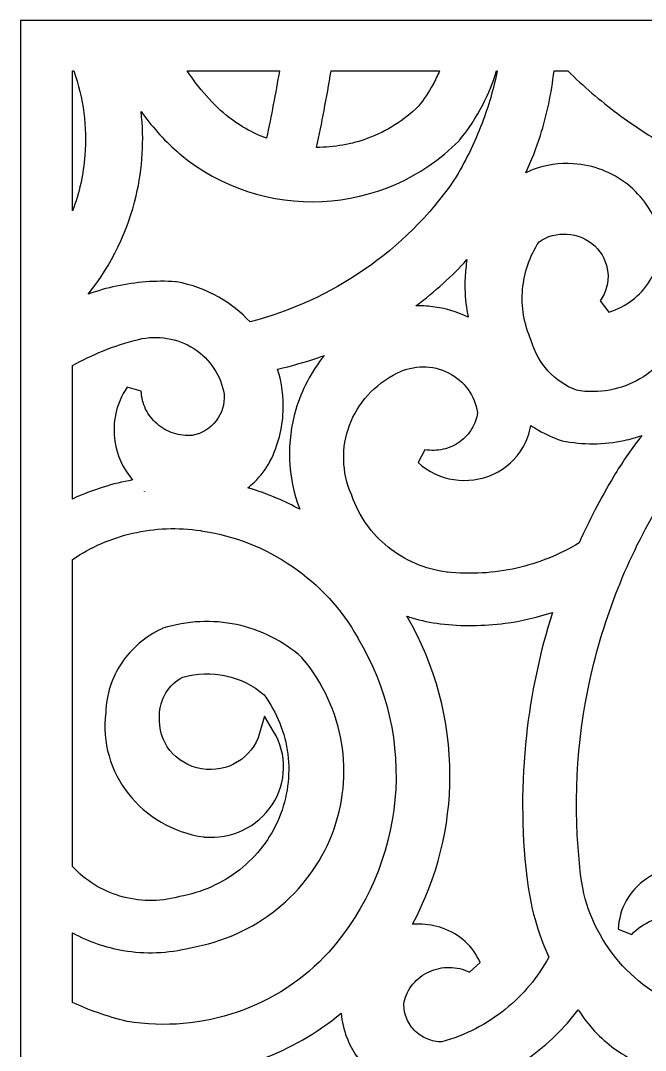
# Model space of a CAD drawing. Header units: centimetres. Extents: x 21 to 27, y -9 to 9.
# Drawn here: x 21.037 to 23.917, y 4.253 to 9.001 of the extents above; entities that cross this region are included whole.
import ezdxf

# ---------------------------------------------------------------- set-up
doc = ezdxf.new("R2010")
doc.units = ezdxf.units.CM
doc.header["$MEASUREMENT"] = 0
doc.layers.add('layer 1', color=7, linetype='Continuous')

msp = doc.modelspace()

# ---------------------------------------------------------------- linework, layer by layer
at = {"layer": 'layer 1', "color": 250}
for points, knots in [([(21.03704, 9.00077), (21.03704, 9.00077), (26.99977, 9.00077), (26.99977, 9.00077), (26.99977, 9.00077), (26.99977, 9.00077), (26.99977, -9.00021), (26.99977, -9.00021), (26.99977, -9.00021), (26.99977, -9.00021), (21.03704, -9.00021), (21.03704, -9.00021), (21.03704, -9.00021), (21.03704, -9.00021), (21.03704, 9.00077), (21.03704, 9.00077)], [0, 0, 0, 0, 0.2, 0.2, 0.2, 0.2, 0.4, 0.4, 0.4, 0.4, 0.6, 0.6, 0.6, 0.6, 1, 1, 1, 1]), ([(21.27662, 8.76874), (21.27662, 8.76874), (21.27662, 8.12331), (21.27662, 8.12331), (21.27662, 8.12331), (21.30753, 8.20604), (21.32659, 8.29239), (21.33347, 8.37984), (21.33347, 8.37984), (21.34374, 8.51033), (21.32692, 8.64276), (21.28203, 8.76874), (21.28203, 8.76874), (21.28203, 8.76874), (21.27662, 8.76874), (21.27662, 8.76874)], [0, 0, 0, 0, 0.2, 0.2, 0.2, 0.2, 0.4, 0.4, 0.4, 0.4, 0.6, 0.6, 0.6, 0.6, 1, 1, 1, 1]), ([(21.59252, 8.58143), (21.60731, 8.45131), (21.59936, 8.32014), (21.56962, 8.1935), (21.56962, 8.1935), (21.5314, 8.03077), (21.45725, 7.87554), (21.34921, 7.7396), (21.34921, 7.7396), (21.39172, 7.75497), (21.4352, 7.76741), (21.47931, 7.77682), (21.47931, 7.77682), (21.56813, 7.79577), (21.65957, 7.80269), (21.751, 7.79696), (21.751, 7.79696), (21.751, 7.79696), (21.75518, 7.79629), (21.75518, 7.79629), (21.75518, 7.79629), (21.82467, 7.78389), (21.89082, 7.75982), (21.95086, 7.72566), (21.95086, 7.72566), (22.00449, 7.69515), (22.05314, 7.65671), (22.09487, 7.61147), (22.09487, 7.61147), (22.28456, 7.66109), (22.462, 7.74274), (22.61972, 7.85131), (22.61972, 7.85131), (22.78146, 7.96265), (22.92242, 8.10227), (23.03457, 8.26462), (23.03457, 8.26462), (23.08607, 8.34852), (23.12933, 8.43655), (23.16397, 8.52754), (23.16397, 8.52754), (23.19383, 8.606), (23.21728, 8.68665), (23.23409, 8.76874), (23.23409, 8.76874), (23.23409, 8.76874), (23.23066, 8.76874), (23.23066, 8.76874), (23.23066, 8.76874), (23.21437, 8.71501), (23.19324, 8.66293), (23.16752, 8.61312), (23.16752, 8.61312), (23.13763, 8.55523), (23.1017, 8.50037), (23.06011, 8.44951), (23.06011, 8.44951), (23.06011, 8.44951), (23.05788, 8.44722), (23.05788, 8.44722), (23.05788, 8.44722), (22.88607, 8.2722), (22.65852, 8.17798), (22.42682, 8.16701), (22.42682, 8.16701), (22.19523, 8.15604), (21.95932, 8.22832), (21.77067, 8.38628), (21.77067, 8.38628), (21.77067, 8.38628), (21.77012, 8.38654), (21.77012, 8.38654), (21.77012, 8.38654), (21.70613, 8.44208), (21.64887, 8.50444), (21.59915, 8.57228), (21.59915, 8.57228), (21.59692, 8.57532), (21.59471, 8.57837), (21.59252, 8.58143)], [0, 0, 0, 0, 0.047619, 0.047619, 0.047619, 0.047619, 0.0952381, 0.0952381, 0.0952381, 0.0952381, 0.1428571, 0.1428571, 0.1428571, 0.1428571, 0.1904762, 0.1904762, 0.1904762, 0.1904762, 0.2380952, 0.2380952, 0.2380952, 0.2380952, 0.2857143, 0.2857143, 0.2857143, 0.2857143, 0.3333333, 0.3333333, 0.3333333, 0.3333333, 0.3809524, 0.3809524, 0.3809524, 0.3809524, 0.4285714, 0.4285714, 0.4285714, 0.4285714, 0.4761905, 0.4761905, 0.4761905, 0.4761905, 0.5238095, 0.5238095, 0.5238095, 0.5238095, 0.5714286, 0.5714286, 0.5714286, 0.5714286, 0.6190476, 0.6190476, 0.6190476, 0.6190476, 0.6666667, 0.6666667, 0.6666667, 0.6666667, 0.7142857, 0.7142857, 0.7142857, 0.7142857, 0.7619048, 0.7619048, 0.7619048, 0.7619048, 0.8095238, 0.8095238, 0.8095238, 0.8095238, 0.8571429, 0.8571429, 0.8571429, 0.8571429, 0.9047619, 0.9047619, 0.9047619, 0.9047619, 1, 1, 1, 1]), ([(21.8055, 8.76874), (21.82159, 8.74388), (21.83891, 8.71969), (21.85739, 8.69626), (21.85739, 8.69626), (21.8881, 8.65733), (21.92194, 8.62065), (21.95868, 8.5866), (21.95868, 8.5866), (21.95868, 8.5866), (21.9584, 8.58701), (21.9584, 8.58701), (21.9584, 8.58701), (21.9943, 8.55446), (22.03336, 8.52623), (22.07479, 8.50275), (22.07479, 8.50275), (22.10513, 8.48556), (22.13708, 8.47071), (22.17034, 8.45837), (22.17034, 8.45837), (22.18159, 8.51096), (22.19213, 8.56277), (22.20195, 8.6138), (22.20195, 8.6138), (22.21188, 8.66545), (22.22128, 8.7171), (22.23014, 8.76874), (22.23014, 8.76874), (22.23014, 8.76874), (21.8055, 8.76874), (21.8055, 8.76874)], [0, 0, 0, 0, 0.1111111, 0.1111111, 0.1111111, 0.1111111, 0.2222222, 0.2222222, 0.2222222, 0.2222222, 0.3333333, 0.3333333, 0.3333333, 0.3333333, 0.4444444, 0.4444444, 0.4444444, 0.4444444, 0.5555556, 0.5555556, 0.5555556, 0.5555556, 0.6666667, 0.6666667, 0.6666667, 0.6666667, 0.7777778, 0.7777778, 0.7777778, 0.7777778, 1, 1, 1, 1]), ([(22.46834, 8.76874), (22.45812, 8.7074), (22.44728, 8.64668), (22.43583, 8.58658), (22.43583, 8.58658), (22.42493, 8.52935), (22.41349, 8.47261), (22.40152, 8.4164), (22.40152, 8.4164), (22.4832, 8.41601), (22.56338, 8.43039), (22.63816, 8.45812), (22.63816, 8.45812), (22.72505, 8.49034), (22.80477, 8.54048), (22.87126, 8.60627), (22.87126, 8.60627), (22.89606, 8.63745), (22.91796, 8.67036), (22.9368, 8.70461), (22.9368, 8.70461), (22.9482, 8.72533), (22.95854, 8.74674), (22.9678, 8.76874), (22.9678, 8.76874), (22.9678, 8.76874), (22.46834, 8.76874), (22.46834, 8.76874)], [0, 0, 0, 0, 0.125, 0.125, 0.125, 0.125, 0.25, 0.25, 0.25, 0.25, 0.375, 0.375, 0.375, 0.375, 0.5, 0.5, 0.5, 0.5, 0.625, 0.625, 0.625, 0.625, 0.75, 0.75, 0.75, 0.75, 1, 1, 1, 1]), ([(23.49567, 8.76874), (23.48395, 8.66543), (23.46304, 8.56627), (23.43287, 8.47134), (23.43287, 8.47134), (23.41416, 8.41244), (23.39192, 8.3552), (23.36615, 8.29962), (23.36615, 8.29962), (23.37725, 8.30482), (23.38857, 8.30957), (23.40009, 8.31385), (23.40009, 8.31385), (23.45783, 8.3353), (23.52034, 8.345), (23.58423, 8.34107), (23.58423, 8.34107), (23.67779, 8.33532), (23.76445, 8.301), (23.83403, 8.24614), (23.83403, 8.24614), (23.90355, 8.19132), (23.95581, 8.11606), (23.98063, 8.02839), (23.98063, 8.02839), (23.98063, 8.02839), (23.98133, 8.02489), (23.98133, 8.02489), (23.98133, 8.02489), (23.99497, 7.94399), (23.97699, 7.86438), (23.93546, 7.79879), (23.93546, 7.79879), (23.89383, 7.73305), (23.82865, 7.68135), (23.74798, 7.65643), (23.74798, 7.65643), (23.74798, 7.65643), (23.70804, 7.70914), (23.70804, 7.70914), (23.70804, 7.70914), (23.73659, 7.74862), (23.74823, 7.79506), (23.74381, 7.83991), (23.74381, 7.83991), (23.73938, 7.88486), (23.71889, 7.92837), (23.68319, 7.96185), (23.68319, 7.96185), (23.64771, 7.99514), (23.60217, 8.01349), (23.5555, 8.01635), (23.5555, 8.01635), (23.51073, 8.0191), (23.46517, 8.00762), (23.42666, 7.98144), (23.42666, 7.98144), (23.38304, 7.91437), (23.35761, 7.8388), (23.35097, 7.76147), (23.35097, 7.76147), (23.34416, 7.68218), (23.35721, 7.60145), (23.39073, 7.52653), (23.39073, 7.52653), (23.39073, 7.52653), (23.3924, 7.52181), (23.3924, 7.52181), (23.3924, 7.52181), (23.40669, 7.47028), (23.43331, 7.42346), (23.46926, 7.38456), (23.46926, 7.38456), (23.50456, 7.34638), (23.54866, 7.31602), (23.59876, 7.29653), (23.59876, 7.29653), (23.70304, 7.27875), (23.80617, 7.29938), (23.89151, 7.3488), (23.89151, 7.3488), (23.97783, 7.3988), (24.04597, 7.47825), (24.07871, 7.57719), (24.07871, 7.57719), (24.07871, 7.57719), (24.07844, 7.57624), (24.07844, 7.57624), (24.07844, 7.57624), (24.1199, 7.7144), (24.13733, 7.85756), (24.13099, 8.00002), (24.13099, 8.00002), (24.12482, 8.13838), (24.09624, 8.27554), (24.04547, 8.40629), (24.04547, 8.40629), (23.956, 8.45568), (23.87013, 8.51107), (23.78846, 8.57201), (23.78846, 8.57201), (23.70749, 8.63241), (23.63088, 8.69814), (23.55919, 8.76874), (23.55919, 8.76874), (23.55919, 8.76874), (23.49567, 8.76874), (23.49567, 8.76874)], [0, 0, 0, 0, 0.0357143, 0.0357143, 0.0357143, 0.0357143, 0.0714286, 0.0714286, 0.0714286, 0.0714286, 0.1071429, 0.1071429, 0.1071429, 0.1071429, 0.1428571, 0.1428571, 0.1428571, 0.1428571, 0.1785714, 0.1785714, 0.1785714, 0.1785714, 0.2142857, 0.2142857, 0.2142857, 0.2142857, 0.25, 0.25, 0.25, 0.25, 0.2857143, 0.2857143, 0.2857143, 0.2857143, 0.3214286, 0.3214286, 0.3214286, 0.3214286, 0.3571429, 0.3571429, 0.3571429, 0.3571429, 0.3928571, 0.3928571, 0.3928571, 0.3928571, 0.4285714, 0.4285714, 0.4285714, 0.4285714, 0.4642857, 0.4642857, 0.4642857, 0.4642857, 0.5, 0.5, 0.5, 0.5, 0.5357143, 0.5357143, 0.5357143, 0.5357143, 0.5714286, 0.5714286, 0.5714286, 0.5714286, 0.6071429, 0.6071429, 0.6071429, 0.6071429, 0.6428571, 0.6428571, 0.6428571, 0.6428571, 0.6785714, 0.6785714, 0.6785714, 0.6785714, 0.7142857, 0.7142857, 0.7142857, 0.7142857, 0.75, 0.75, 0.75, 0.75, 0.7857143, 0.7857143, 0.7857143, 0.7857143, 0.8214286, 0.8214286, 0.8214286, 0.8214286, 0.8571429, 0.8571429, 0.8571429, 0.8571429, 0.8928571, 0.8928571, 0.8928571, 0.8928571, 0.9285714, 0.9285714, 0.9285714, 0.9285714, 1, 1, 1, 1]), ([(23.08579, 7.81571), (23.08721, 7.84385), (23.09008, 7.87149), (23.0946, 7.89895), (23.0946, 7.89895), (23.05996, 7.8608), (23.02338, 7.82419), (22.98499, 7.78927), (22.98499, 7.78927), (22.94492, 7.75283), (22.90289, 7.71823), (22.85906, 7.68566), (22.85906, 7.68566), (22.88498, 7.68632), (22.9109, 7.68505), (22.93659, 7.68185), (22.93659, 7.68185), (22.99311, 7.67481), (23.04846, 7.65848), (23.1001, 7.63303), (23.1001, 7.63303), (23.09691, 7.64842), (23.09423, 7.66391), (23.09204, 7.67948), (23.09204, 7.67948), (23.08561, 7.72519), (23.08353, 7.7708), (23.08579, 7.81571)], [0, 0, 0, 0, 0.125, 0.125, 0.125, 0.125, 0.25, 0.25, 0.25, 0.25, 0.375, 0.375, 0.375, 0.375, 0.5, 0.5, 0.5, 0.5, 0.625, 0.625, 0.625, 0.625, 0.75, 0.75, 0.75, 0.75, 1, 1, 1, 1]), ([(21.27662, 6.79513), (21.32214, 6.81669), (21.36929, 6.83508), (21.41771, 6.85017), (21.41771, 6.85017), (21.46193, 6.86395), (21.50707, 6.87492), (21.55284, 6.88297), (21.55284, 6.88297), (21.50877, 6.93501), (21.48135, 6.9969), (21.4717, 7.06129), (21.4717, 7.06129), (21.45907, 7.14552), (21.47689, 7.23406), (21.52763, 7.31034), (21.52763, 7.31034), (21.52763, 7.31034), (21.59318, 7.29282), (21.59318, 7.29282), (21.59318, 7.29282), (21.59417, 7.26364), (21.60119, 7.23551), (21.61349, 7.21001), (21.61349, 7.21001), (21.62577, 7.18453), (21.64355, 7.16124), (21.66608, 7.14171), (21.66608, 7.14171), (21.68852, 7.12226), (21.71439, 7.10773), (21.74199, 7.09868), (21.74199, 7.09868), (21.76921, 7.08976), (21.79858, 7.08609), (21.82844, 7.08822), (21.82844, 7.08822), (21.87386, 7.09743), (21.91221, 7.12218), (21.93832, 7.15579), (21.93832, 7.15579), (21.9646, 7.18963), (21.97856, 7.23244), (21.97496, 7.27745), (21.97496, 7.27745), (21.97496, 7.27745), (21.97488, 7.27795), (21.97488, 7.27795), (21.97488, 7.27795), (21.96809, 7.32084), (21.95204, 7.36147), (21.92829, 7.39748), (21.92829, 7.39748), (21.90449, 7.43357), (21.87316, 7.46478), (21.83587, 7.48876), (21.83587, 7.48876), (21.79839, 7.51285), (21.75652, 7.52873), (21.71309, 7.53594), (21.71309, 7.53594), (21.66968, 7.54314), (21.62472, 7.54165), (21.58106, 7.53101), (21.58106, 7.53101), (21.52444, 7.51721), (21.46903, 7.49926), (21.41525, 7.4774), (21.41525, 7.4774), (21.36727, 7.4579), (21.32096, 7.43547), (21.27662, 7.41027), (21.27662, 7.41027), (21.27662, 7.41027), (21.27662, 6.79513), (21.27662, 6.79513)], [0, 0, 0, 0, 0.05, 0.05, 0.05, 0.05, 0.1, 0.1, 0.1, 0.1, 0.15, 0.15, 0.15, 0.15, 0.2, 0.2, 0.2, 0.2, 0.25, 0.25, 0.25, 0.25, 0.3, 0.3, 0.3, 0.3, 0.35, 0.35, 0.35, 0.35, 0.4, 0.4, 0.4, 0.4, 0.45, 0.45, 0.45, 0.45, 0.5, 0.5, 0.5, 0.5, 0.55, 0.55, 0.55, 0.55, 0.6, 0.6, 0.6, 0.6, 0.65, 0.65, 0.65, 0.65, 0.7, 0.7, 0.7, 0.7, 0.75, 0.75, 0.75, 0.75, 0.8, 0.8, 0.8, 0.8, 0.85, 0.85, 0.85, 0.85, 0.9, 0.9, 0.9, 0.9, 1, 1, 1, 1]), ([(26.19752, 5.80708), (26.27197, 5.78311), (26.34872, 5.76765), (26.42621, 5.76083), (26.42621, 5.76083), (26.50233, 5.75414), (26.57935, 5.75579), (26.65581, 5.76591), (26.65581, 5.76591), (26.64678, 6.00359), (26.59778, 6.23648), (26.51219, 6.45587), (26.51219, 6.45587), (26.42302, 6.68444), (26.29397, 6.89864), (26.12889, 7.08863), (26.12889, 7.08863), (25.98889, 7.24988), (25.80853, 7.36672), (25.61018, 7.43181), (25.61018, 7.43181), (25.41163, 7.49696), (25.19506, 7.51042), (24.98285, 7.46485), (24.98285, 7.46485), (24.98285, 7.46485), (24.98173, 7.46458), (24.98173, 7.46458), (24.98173, 7.46458), (24.77228, 7.42622), (24.5767, 7.34453), (24.40691, 7.22771), (24.40691, 7.22771), (24.23725, 7.11097), (24.09324, 6.95895), (23.98679, 6.77983), (23.98679, 6.77983), (23.98679, 6.77983), (23.98665, 6.77983), (23.98665, 6.77983), (23.98665, 6.77983), (23.8328, 6.52291), (23.72346, 6.24556), (23.66101, 5.95869), (23.66101, 5.95869), (23.59854, 5.67174), (23.58295, 5.3752), (23.6166, 5.07996), (23.6166, 5.07996), (23.6166, 5.07996), (23.6166, 5.07929), (23.6166, 5.07929), (23.6166, 5.07929), (23.62961, 4.9406), (23.68159, 4.81083), (23.7635, 4.70198), (23.7635, 4.70198), (23.84434, 4.59454), (23.95421, 4.50773), (24.0844, 4.45309), (24.0844, 4.45309), (24.14888, 4.4483), (24.21098, 4.465), (24.26214, 4.49775), (24.26214, 4.49775), (24.30996, 4.52836), (24.34821, 4.57302), (24.3699, 4.62727), (24.3699, 4.62727), (24.34854, 4.65475), (24.32817, 4.68297), (24.30883, 4.71187), (24.30883, 4.71187), (24.28728, 4.74408), (24.26695, 4.77727), (24.24791, 4.81136), (24.24791, 4.81136), (24.19052, 4.85809), (24.11914, 4.87937), (24.04895, 4.87594), (24.04895, 4.87594), (23.97701, 4.87242), (23.90648, 4.84283), (23.85375, 4.78796), (23.85375, 4.78796), (23.85375, 4.78796), (23.7921, 4.81236), (23.7921, 4.81236), (23.7921, 4.81236), (23.79347, 4.85864), (23.80617, 4.9033), (23.82838, 4.94306), (23.82838, 4.94306), (23.8506, 4.98285), (23.88226, 5.01763), (23.92153, 5.0441), (23.92153, 5.0441), (23.96076, 5.07055), (24.00544, 5.08722), (24.05173, 5.09359), (24.05173, 5.09359), (24.05173, 5.09359), (24.05159, 5.09359), (24.05159, 5.09359), (24.05159, 5.09359), (24.07642, 5.09701), (24.1017, 5.09742), (24.12683, 5.09476), (24.12683, 5.09476), (24.10946, 5.15156), (24.09564, 5.20932), (24.08545, 5.26772), (24.08545, 5.26772), (24.07177, 5.34604), (24.06462, 5.42518), (24.06412, 5.50439), (24.06412, 5.50439), (24.06412, 5.50439), (24.06412, 5.50263), (24.06412, 5.50263), (24.06412, 5.50263), (24.04986, 5.74921), (24.10063, 5.99106), (24.20648, 6.20786), (24.20648, 6.20786), (24.31228, 6.42452), (24.47313, 6.61596), (24.67911, 6.76183), (24.67911, 6.76183), (24.67911, 6.76183), (24.67855, 6.76156), (24.67855, 6.76156), (24.67855, 6.76156), (24.78938, 6.84315), (24.91727, 6.8967), (25.05103, 6.92026), (25.05103, 6.92026), (25.18457, 6.94377), (25.32367, 6.93721), (25.45715, 6.8986), (25.45715, 6.8986), (25.45715, 6.8986), (25.4591, 6.89793), (25.4591, 6.89793), (25.4591, 6.89793), (25.69823, 6.81353), (25.89319, 6.65687), (26.02285, 6.46003), (26.02285, 6.46003), (26.14795, 6.27011), (26.21248, 6.04288), (26.19752, 5.80708)], [0, 0, 0, 0, 0.025641, 0.025641, 0.025641, 0.025641, 0.0512821, 0.0512821, 0.0512821, 0.0512821, 0.0769231, 0.0769231, 0.0769231, 0.0769231, 0.1025641, 0.1025641, 0.1025641, 0.1025641, 0.1282051, 0.1282051, 0.1282051, 0.1282051, 0.1538462, 0.1538462, 0.1538462, 0.1538462, 0.1794872, 0.1794872, 0.1794872, 0.1794872, 0.2051282, 0.2051282, 0.2051282, 0.2051282, 0.2307692, 0.2307692, 0.2307692, 0.2307692, 0.2564103, 0.2564103, 0.2564103, 0.2564103, 0.2820513, 0.2820513, 0.2820513, 0.2820513, 0.3076923, 0.3076923, 0.3076923, 0.3076923, 0.3333333, 0.3333333, 0.3333333, 0.3333333, 0.3589744, 0.3589744, 0.3589744, 0.3589744, 0.3846154, 0.3846154, 0.3846154, 0.3846154, 0.4102564, 0.4102564, 0.4102564, 0.4102564, 0.4358974, 0.4358974, 0.4358974, 0.4358974, 0.4615385, 0.4615385, 0.4615385, 0.4615385, 0.4871795, 0.4871795, 0.4871795, 0.4871795, 0.5128205, 0.5128205, 0.5128205, 0.5128205, 0.5384615, 0.5384615, 0.5384615, 0.5384615, 0.5641026, 0.5641026, 0.5641026, 0.5641026, 0.5897436, 0.5897436, 0.5897436, 0.5897436, 0.6153846, 0.6153846, 0.6153846, 0.6153846, 0.6410256, 0.6410256, 0.6410256, 0.6410256, 0.6666667, 0.6666667, 0.6666667, 0.6666667, 0.6923077, 0.6923077, 0.6923077, 0.6923077, 0.7179487, 0.7179487, 0.7179487, 0.7179487, 0.7435897, 0.7435897, 0.7435897, 0.7435897, 0.7692308, 0.7692308, 0.7692308, 0.7692308, 0.7948718, 0.7948718, 0.7948718, 0.7948718, 0.8205128, 0.8205128, 0.8205128, 0.8205128, 0.8461538, 0.8461538, 0.8461538, 0.8461538, 0.8717949, 0.8717949, 0.8717949, 0.8717949, 0.8974359, 0.8974359, 0.8974359, 0.8974359, 0.9230769, 0.9230769, 0.9230769, 0.9230769, 0.9487179, 0.9487179, 0.9487179, 0.9487179, 1, 1, 1, 1]), ([(22.43723, 7.4573), (22.42707, 7.45357), (22.41685, 7.44992), (22.40659, 7.44637), (22.40659, 7.44637), (22.34683, 7.4257), (22.28502, 7.40809), (22.22136, 7.3938), (22.22136, 7.3938), (22.24146, 7.33024), (22.25004, 7.26438), (22.2472, 7.19905), (22.2472, 7.19905), (22.2438, 7.1207), (22.22397, 7.04288), (22.18794, 6.9705), (22.18794, 6.9705), (22.18794, 6.9705), (22.18752, 6.9697), (22.18752, 6.9697), (22.18752, 6.9697), (22.16854, 6.93399), (22.14398, 6.90158), (22.11489, 6.87349), (22.11489, 6.87349), (22.10529, 6.86422), (22.09522, 6.85544), (22.0847, 6.84717), (22.0847, 6.84717), (22.13073, 6.83337), (22.17588, 6.81698), (22.21991, 6.7981), (22.21991, 6.7981), (22.25527, 6.78293), (22.28992, 6.76614), (22.32373, 6.74778), (22.32373, 6.74778), (22.26553, 6.89947), (22.26208, 7.06016), (22.30581, 7.20736), (22.30581, 7.20736), (22.33255, 7.29738), (22.37694, 7.38241), (22.43723, 7.4573)], [0, 0, 0, 0, 0.0833333, 0.0833333, 0.0833333, 0.0833333, 0.1666667, 0.1666667, 0.1666667, 0.1666667, 0.25, 0.25, 0.25, 0.25, 0.3333333, 0.3333333, 0.3333333, 0.3333333, 0.4166667, 0.4166667, 0.4166667, 0.4166667, 0.5, 0.5, 0.5, 0.5, 0.5833333, 0.5833333, 0.5833333, 0.5833333, 0.6666667, 0.6666667, 0.6666667, 0.6666667, 0.75, 0.75, 0.75, 0.75, 0.8333333, 0.8333333, 0.8333333, 0.8333333, 1, 1, 1, 1]), ([(23.38897, 7.13445), (23.38307, 7.09829), (23.37038, 7.06367), (23.35184, 7.03221), (23.35184, 7.03221), (23.32126, 6.98032), (23.27481, 6.93727), (23.21675, 6.91029), (23.21675, 6.91029), (23.15883, 6.88337), (23.09518, 6.87525), (23.03429, 6.88462), (23.03429, 6.88462), (22.97347, 6.89397), (22.91556, 6.92081), (22.86903, 6.96384), (22.86903, 6.96384), (22.86903, 6.96384), (22.89993, 7.02261), (22.89993, 7.02261), (22.89993, 7.02261), (22.92824, 7.0175), (22.95706, 7.01824), (22.98462, 7.02442), (22.98462, 7.02442), (23.01206, 7.03058), (23.0382, 7.04217), (23.06128, 7.0588), (23.06128, 7.0588), (23.08424, 7.07534), (23.10319, 7.09627), (23.11724, 7.12007), (23.11724, 7.12007), (23.13055, 7.14263), (23.13933, 7.16762), (23.14281, 7.19373), (23.14281, 7.19373), (23.13727, 7.23238), (23.12245, 7.26853), (23.1002, 7.29961), (23.1002, 7.29961), (23.07728, 7.33161), (23.04635, 7.35836), (23.00943, 7.37701), (23.00943, 7.37701), (22.97258, 7.39563), (22.93213, 7.40488), (22.89168, 7.40478), (22.89168, 7.40478), (22.85127, 7.40468), (22.81093, 7.39523), (22.77425, 7.37646), (22.77425, 7.37646), (22.77425, 7.37646), (22.77369, 7.37619), (22.77369, 7.37619), (22.77369, 7.37619), (22.66731, 7.32414), (22.59105, 7.23648), (22.55318, 7.13535), (22.55318, 7.13535), (22.51534, 7.03426), (22.51591, 6.91963), (22.56317, 6.81356), (22.56317, 6.81356), (22.56317, 6.81356), (22.56428, 6.81073), (22.56428, 6.81073), (22.56428, 6.81073), (22.59641, 6.71616), (22.65503, 6.63467), (22.73106, 6.57357), (22.73106, 6.57357), (22.80724, 6.51236), (22.90074, 6.47155), (23.00248, 6.45844), (23.00248, 6.45844), (23.00248, 6.45844), (23.00193, 6.45858), (23.00193, 6.45858), (23.00193, 6.45858), (23.11024, 6.44656), (23.21904, 6.45294), (23.32366, 6.47666), (23.32366, 6.47666), (23.4249, 6.49961), (23.52212, 6.53874), (23.61107, 6.59307), (23.61107, 6.59307), (23.63381, 6.6436), (23.65826, 6.694), (23.68438, 6.74422), (23.68438, 6.74422), (23.71187, 6.79707), (23.74095, 6.84908), (23.77158, 6.90018), (23.77158, 6.90018), (23.77158, 6.90018), (23.77144, 6.90018), (23.77144, 6.90018), (23.77144, 6.90018), (23.80754, 6.96087), (23.84757, 7.01926), (23.89127, 7.07501), (23.89127, 7.07501), (23.89487, 7.07961), (23.8985, 7.08419), (23.90216, 7.08876), (23.90216, 7.08876), (23.87514, 7.07931), (23.84753, 7.07153), (23.81952, 7.06548), (23.81952, 7.06548), (23.72613, 7.0453), (23.62841, 7.04433), (23.53282, 7.06396), (23.53282, 7.06396), (23.53282, 7.06396), (23.52823, 7.06517), (23.52823, 7.06517), (23.52823, 7.06517), (23.49234, 7.07757), (23.45771, 7.09334), (23.42478, 7.11221), (23.42478, 7.11221), (23.4126, 7.11918), (23.40066, 7.12661), (23.38897, 7.13445)], [0, 0, 0, 0, 0.030303, 0.030303, 0.030303, 0.030303, 0.0606061, 0.0606061, 0.0606061, 0.0606061, 0.0909091, 0.0909091, 0.0909091, 0.0909091, 0.1212121, 0.1212121, 0.1212121, 0.1212121, 0.1515152, 0.1515152, 0.1515152, 0.1515152, 0.1818182, 0.1818182, 0.1818182, 0.1818182, 0.2121212, 0.2121212, 0.2121212, 0.2121212, 0.2424242, 0.2424242, 0.2424242, 0.2424242, 0.2727273, 0.2727273, 0.2727273, 0.2727273, 0.3030303, 0.3030303, 0.3030303, 0.3030303, 0.3333333, 0.3333333, 0.3333333, 0.3333333, 0.3636364, 0.3636364, 0.3636364, 0.3636364, 0.3939394, 0.3939394, 0.3939394, 0.3939394, 0.4242424, 0.4242424, 0.4242424, 0.4242424, 0.4545455, 0.4545455, 0.4545455, 0.4545455, 0.4848485, 0.4848485, 0.4848485, 0.4848485, 0.5151515, 0.5151515, 0.5151515, 0.5151515, 0.5454545, 0.5454545, 0.5454545, 0.5454545, 0.5757576, 0.5757576, 0.5757576, 0.5757576, 0.6060606, 0.6060606, 0.6060606, 0.6060606, 0.6363636, 0.6363636, 0.6363636, 0.6363636, 0.6666667, 0.6666667, 0.6666667, 0.6666667, 0.6969697, 0.6969697, 0.6969697, 0.6969697, 0.7272727, 0.7272727, 0.7272727, 0.7272727, 0.7575758, 0.7575758, 0.7575758, 0.7575758, 0.7878788, 0.7878788, 0.7878788, 0.7878788, 0.8181818, 0.8181818, 0.8181818, 0.8181818, 0.8484848, 0.8484848, 0.8484848, 0.8484848, 0.8787879, 0.8787879, 0.8787879, 0.8787879, 0.9090909, 0.9090909, 0.9090909, 0.9090909, 0.9393939, 0.9393939, 0.9393939, 0.9393939, 1, 1, 1, 1]), ([(21.60811, 6.83087), (21.60811, 6.83087), (21.6081, 6.83081), (21.6081, 6.83081), (21.6081, 6.83081), (21.60884, 6.83032), (21.6092, 6.8301), (21.60811, 6.83087)], [0, 0, 0, 0, 0.3333333, 0.3333333, 0.3333333, 0.3333333, 1, 1, 1, 1]), ([(21.27662, 4.47372), (21.31385, 4.45656), (21.35195, 4.44109), (21.3908, 4.42738), (21.3908, 4.42738), (21.4358, 4.41151), (21.48179, 4.39798), (21.52861, 4.38694), (21.52861, 4.38694), (21.70145, 4.35864), (21.87569, 4.37468), (22.03566, 4.42966), (22.03566, 4.42966), (22.19582, 4.48471), (22.34162, 4.57876), (22.45732, 4.70638), (22.45732, 4.70638), (22.45732, 4.70638), (22.45704, 4.70611), (22.45704, 4.70611), (22.45704, 4.70611), (22.63598, 4.90878), (22.73892, 5.15539), (22.76246, 5.40905), (22.76246, 5.40905), (22.78599, 5.6628), (22.73007, 5.92331), (22.59126, 6.15369), (22.59126, 6.15369), (22.59126, 6.15369), (22.5907, 6.1549), (22.5907, 6.1549), (22.5907, 6.1549), (22.51718, 6.28768), (22.41344, 6.39988), (22.28955, 6.48462), (22.28955, 6.48462), (22.16572, 6.56931), (22.0218, 6.62647), (21.86785, 6.64919), (21.86785, 6.64919), (21.86785, 6.64919), (21.86771, 6.64933), (21.86771, 6.64933), (21.86771, 6.64933), (21.76221, 6.66548), (21.65536, 6.661), (21.55307, 6.63729), (21.55307, 6.63729), (21.45472, 6.61449), (21.3608, 6.57384), (21.27662, 6.51658), (21.27662, 6.51658), (21.27662, 6.51658), (21.27662, 5.10068), (21.27662, 5.10068), (21.27662, 5.10068), (21.33583, 5.03613), (21.41155, 4.98969), (21.49446, 4.96497), (21.49446, 4.96497), (21.58043, 4.93933), (21.67423, 4.9369), (21.76551, 4.96165), (21.76551, 4.96165), (21.76551, 4.96165), (21.76885, 4.96233), (21.76885, 4.96233), (21.76885, 4.96233), (21.87247, 4.98056), (21.96771, 5.02396), (22.04693, 5.08648), (22.04693, 5.08648), (22.12606, 5.14894), (22.18912, 5.23051), (22.2285, 5.32519), (22.2285, 5.32519), (22.26786, 5.41984), (22.28077, 5.52107), (22.26841, 5.6194), (22.26841, 5.6194), (22.25622, 5.71635), (22.21944, 5.81034), (22.15922, 5.89228), (22.15922, 5.89228), (22.10821, 5.93636), (22.04736, 5.96619), (21.9829, 5.98037), (21.9829, 5.98037), (21.91833, 5.99458), (21.85004, 5.99315), (21.78429, 5.9747), (21.78429, 5.9747), (21.75187, 5.95717), (21.72542, 5.93176), (21.70689, 5.90162), (21.70689, 5.90162), (21.68781, 5.87057), (21.67732, 5.83455), (21.67756, 5.79704), (21.67756, 5.79704), (21.67756, 5.79704), (21.67756, 5.79421), (21.67756, 5.79421), (21.67756, 5.79421), (21.67258, 5.73538), (21.69097, 5.67975), (21.72552, 5.6364), (21.72552, 5.6364), (21.76014, 5.59295), (21.81098, 5.56157), (21.87079, 5.55136), (21.87079, 5.55136), (21.93066, 5.54114), (21.98958, 5.55381), (22.0375, 5.5832), (22.0375, 5.5832), (22.08532, 5.61253), (22.12225, 5.65862), (22.13827, 5.71534), (22.13827, 5.71534), (22.13827, 5.71534), (22.16068, 5.79462), (22.16068, 5.79462), (22.16068, 5.79462), (22.16068, 5.79462), (22.20341, 5.7237), (22.20341, 5.7237), (22.20341, 5.7237), (22.23505, 5.67119), (22.25021, 5.61239), (22.24904, 5.55396), (22.24904, 5.55396), (22.24786, 5.49529), (22.23035, 5.43699), (22.19665, 5.38574), (22.19665, 5.38574), (22.16301, 5.33457), (22.11589, 5.29459), (22.06148, 5.26874), (22.06148, 5.26874), (22.00739, 5.24303), (21.94598, 5.2315), (21.88341, 5.23705), (21.88341, 5.23705), (21.88341, 5.23705), (21.88146, 5.23719), (21.88146, 5.23719), (21.88146, 5.23719), (21.73752, 5.25772), (21.61529, 5.33218), (21.53366, 5.43646), (21.53366, 5.43646), (21.45277, 5.53979), (21.41183, 5.6725), (21.42922, 5.81107), (21.42922, 5.81107), (21.43171, 5.8938), (21.45803, 5.9725), (21.50306, 6.03953), (21.50306, 6.03953), (21.54809, 6.10657), (21.61174, 6.16178), (21.68889, 6.19754), (21.68889, 6.19754), (21.68889, 6.19754), (21.6932, 6.19915), (21.6932, 6.19915), (21.6932, 6.19915), (21.80465, 6.23466), (21.92163, 6.23948), (22.03226, 6.21613), (22.03226, 6.21613), (22.14308, 6.19274), (22.24748, 6.14119), (22.33355, 6.06401), (22.33355, 6.06401), (22.33355, 6.06401), (22.33689, 6.06037), (22.33689, 6.06037), (22.33689, 6.06037), (22.43219, 5.94648), (22.49276, 5.81237), (22.51618, 5.67241), (22.51618, 5.67241), (22.53958, 5.53255), (22.52585, 5.38686), (22.47258, 5.24971), (22.47258, 5.24971), (22.41928, 5.11248), (22.33046, 4.99411), (22.21771, 4.90388), (22.21771, 4.90388), (22.10519, 4.81384), (21.96882, 4.75175), (21.82009, 4.72679), (21.82009, 4.72679), (21.71634, 4.70052), (21.61083, 4.69722), (21.51011, 4.71432), (21.51011, 4.71432), (21.42804, 4.72826), (21.34903, 4.75578), (21.27662, 4.79548), (21.27662, 4.79548), (21.27662, 4.79548), (21.27662, 4.47372), (21.27662, 4.47372)], [0, 0, 0, 0, 0.0188679, 0.0188679, 0.0188679, 0.0188679, 0.0377358, 0.0377358, 0.0377358, 0.0377358, 0.0566038, 0.0566038, 0.0566038, 0.0566038, 0.0754717, 0.0754717, 0.0754717, 0.0754717, 0.0943396, 0.0943396, 0.0943396, 0.0943396, 0.1132075, 0.1132075, 0.1132075, 0.1132075, 0.1320755, 0.1320755, 0.1320755, 0.1320755, 0.1509434, 0.1509434, 0.1509434, 0.1509434, 0.1698113, 0.1698113, 0.1698113, 0.1698113, 0.1886792, 0.1886792, 0.1886792, 0.1886792, 0.2075472, 0.2075472, 0.2075472, 0.2075472, 0.2264151, 0.2264151, 0.2264151, 0.2264151, 0.245283, 0.245283, 0.245283, 0.245283, 0.2641509, 0.2641509, 0.2641509, 0.2641509, 0.2830189, 0.2830189, 0.2830189, 0.2830189, 0.3018868, 0.3018868, 0.3018868, 0.3018868, 0.3207547, 0.3207547, 0.3207547, 0.3207547, 0.3396226, 0.3396226, 0.3396226, 0.3396226, 0.3584906, 0.3584906, 0.3584906, 0.3584906, 0.3773585, 0.3773585, 0.3773585, 0.3773585, 0.3962264, 0.3962264, 0.3962264, 0.3962264, 0.4150943, 0.4150943, 0.4150943, 0.4150943, 0.4339623, 0.4339623, 0.4339623, 0.4339623, 0.4528302, 0.4528302, 0.4528302, 0.4528302, 0.4716981, 0.4716981, 0.4716981, 0.4716981, 0.490566, 0.490566, 0.490566, 0.490566, 0.509434, 0.509434, 0.509434, 0.509434, 0.5283019, 0.5283019, 0.5283019, 0.5283019, 0.5471698, 0.5471698, 0.5471698, 0.5471698, 0.5660377, 0.5660377, 0.5660377, 0.5660377, 0.5849057, 0.5849057, 0.5849057, 0.5849057, 0.6037736, 0.6037736, 0.6037736, 0.6037736, 0.6226415, 0.6226415, 0.6226415, 0.6226415, 0.6415094, 0.6415094, 0.6415094, 0.6415094, 0.6603774, 0.6603774, 0.6603774, 0.6603774, 0.6792453, 0.6792453, 0.6792453, 0.6792453, 0.6981132, 0.6981132, 0.6981132, 0.6981132, 0.7169811, 0.7169811, 0.7169811, 0.7169811, 0.7358491, 0.7358491, 0.7358491, 0.7358491, 0.754717, 0.754717, 0.754717, 0.754717, 0.7735849, 0.7735849, 0.7735849, 0.7735849, 0.7924528, 0.7924528, 0.7924528, 0.7924528, 0.8113208, 0.8113208, 0.8113208, 0.8113208, 0.8301887, 0.8301887, 0.8301887, 0.8301887, 0.8490566, 0.8490566, 0.8490566, 0.8490566, 0.8679245, 0.8679245, 0.8679245, 0.8679245, 0.8867925, 0.8867925, 0.8867925, 0.8867925, 0.9056604, 0.9056604, 0.9056604, 0.9056604, 0.9245283, 0.9245283, 0.9245283, 0.9245283, 0.9433962, 0.9433962, 0.9433962, 0.9433962, 0.9622642, 0.9622642, 0.9622642, 0.9622642, 1, 1, 1, 1]), ([(22.81762, 6.25485), (22.95006, 6.02707), (23.01627, 5.77412), (23.01624, 5.52125), (23.01624, 5.52125), (23.01622, 5.28566), (22.95869, 5.05002), (22.8437, 4.83474), (22.8437, 4.83474), (22.85393, 4.83546), (22.86417, 4.83573), (22.87438, 4.83555), (22.87438, 4.83555), (22.91075, 4.83492), (22.94719, 4.82863), (22.98231, 4.81673), (22.98231, 4.81673), (23.02158, 4.8034), (23.05695, 4.78229), (23.08646, 4.75521), (23.08646, 4.75521), (23.11588, 4.7282), (23.13951, 4.69517), (23.15535, 4.65792), (23.15535, 4.65792), (23.15535, 4.65792), (23.1065, 4.61412), (23.1065, 4.61412), (23.1065, 4.61412), (23.07732, 4.62838), (23.04545, 4.6357), (23.01343, 4.63603), (23.01343, 4.63603), (22.98136, 4.63637), (22.94926, 4.6297), (22.91966, 4.616), (22.91966, 4.616), (22.89018, 4.60236), (22.86471, 4.58238), (22.84484, 4.55801), (22.84484, 4.55801), (22.82566, 4.53449), (22.81182, 4.50706), (22.80471, 4.47745), (22.80471, 4.47745), (22.80269, 4.45342), (22.80583, 4.42974), (22.81362, 4.40782), (22.81362, 4.40782), (22.8216, 4.38538), (22.83435, 4.36459), (22.85132, 4.34694), (22.85132, 4.34694), (22.86835, 4.32922), (22.88885, 4.31542), (22.91132, 4.30614), (22.91132, 4.30614), (22.93242, 4.29743), (22.95542, 4.29272), (22.97909, 4.29251), (22.97909, 4.29251), (23.08715, 4.32268), (23.18637, 4.3742), (23.27125, 4.44265), (23.27125, 4.44265), (23.35323, 4.50875), (23.42161, 4.5905), (23.47143, 4.68389), (23.47143, 4.68389), (23.44602, 4.74029), (23.42494, 4.79818), (23.40832, 4.85711), (23.40832, 4.85711), (23.39025, 4.92115), (23.37735, 4.98691), (23.36978, 5.05379), (23.36978, 5.05379), (23.36978, 5.05379), (23.36978, 5.05366), (23.36978, 5.05366), (23.36978, 5.05366), (23.34505, 5.27043), (23.34471, 5.48857), (23.36837, 5.70428), (23.36837, 5.70428), (23.38946, 5.8966), (23.42955, 6.08681), (23.48836, 6.27222), (23.48836, 6.27222), (23.41731, 6.24907), (23.34419, 6.23252), (23.27001, 6.2227), (23.27001, 6.2227), (23.17147, 6.20965), (23.07138, 6.20856), (22.97209, 6.21972), (22.97209, 6.21972), (22.97209, 6.21972), (22.97153, 6.21986), (22.97153, 6.21986), (22.97153, 6.21986), (22.92706, 6.22546), (22.88334, 6.23472), (22.84085, 6.24749), (22.84085, 6.24749), (22.83306, 6.24983), (22.82531, 6.25229), (22.81762, 6.25485)], [0, 0, 0, 0, 0.0357143, 0.0357143, 0.0357143, 0.0357143, 0.0714286, 0.0714286, 0.0714286, 0.0714286, 0.1071429, 0.1071429, 0.1071429, 0.1071429, 0.1428571, 0.1428571, 0.1428571, 0.1428571, 0.1785714, 0.1785714, 0.1785714, 0.1785714, 0.2142857, 0.2142857, 0.2142857, 0.2142857, 0.25, 0.25, 0.25, 0.25, 0.2857143, 0.2857143, 0.2857143, 0.2857143, 0.3214286, 0.3214286, 0.3214286, 0.3214286, 0.3571429, 0.3571429, 0.3571429, 0.3571429, 0.3928571, 0.3928571, 0.3928571, 0.3928571, 0.4285714, 0.4285714, 0.4285714, 0.4285714, 0.4642857, 0.4642857, 0.4642857, 0.4642857, 0.5, 0.5, 0.5, 0.5, 0.5357143, 0.5357143, 0.5357143, 0.5357143, 0.5714286, 0.5714286, 0.5714286, 0.5714286, 0.6071429, 0.6071429, 0.6071429, 0.6071429, 0.6428571, 0.6428571, 0.6428571, 0.6428571, 0.6785714, 0.6785714, 0.6785714, 0.6785714, 0.7142857, 0.7142857, 0.7142857, 0.7142857, 0.75, 0.75, 0.75, 0.75, 0.7857143, 0.7857143, 0.7857143, 0.7857143, 0.8214286, 0.8214286, 0.8214286, 0.8214286, 0.8571429, 0.8571429, 0.8571429, 0.8571429, 0.8928571, 0.8928571, 0.8928571, 0.8928571, 0.9285714, 0.9285714, 0.9285714, 0.9285714, 1, 1, 1, 1]), ([(25.10349, 4.13452), (24.94746, 4.17603), (24.79771, 4.24522), (24.66236, 4.34179), (24.66236, 4.34179), (24.66236, 4.34179), (24.6618, 4.34219), (24.6618, 4.34219), (24.6618, 4.34219), (24.64334, 4.35586), (24.62546, 4.36973), (24.60817, 4.38378), (24.60817, 4.38378), (24.60188, 4.3889), (24.59561, 4.39408), (24.58937, 4.39933), (24.58937, 4.39933), (24.53695, 4.31941), (24.46526, 4.25515), (24.38225, 4.21081), (24.38225, 4.21081), (24.28643, 4.15962), (24.1757, 4.1349), (24.06228, 4.14315), (24.06228, 4.14315), (24.06228, 4.14315), (24.05922, 4.14369), (24.05922, 4.14369), (24.05922, 4.14369), (23.95467, 4.16031), (23.85758, 4.20118), (23.77516, 4.26104), (23.77516, 4.26104), (23.70835, 4.30956), (23.65124, 4.37048), (23.60764, 4.44099), (23.60764, 4.44099), (23.54364, 4.35588), (23.4668, 4.28138), (23.38022, 4.21972), (23.38022, 4.21972), (23.27799, 4.14693), (23.1621, 4.09202), (23.03764, 4.05863), (23.03764, 4.05863), (23.03764, 4.05863), (23.03653, 4.05836), (23.03653, 4.05836), (23.03653, 4.05836), (22.9688, 4.04244), (22.89929, 4.04314), (22.83379, 4.05904), (22.83379, 4.05904), (22.76804, 4.075), (22.70633, 4.10613), (22.6545, 4.151), (22.6545, 4.151), (22.60279, 4.19576), (22.56399, 4.25168), (22.54022, 4.31327), (22.54022, 4.31327), (22.5265, 4.34885), (22.51787, 4.38628), (22.51476, 4.42449), (22.51476, 4.42449), (22.40418, 4.33314), (22.27893, 4.26169), (22.14497, 4.21236), (22.14497, 4.21236), (22.00503, 4.16082), (21.85576, 4.13341), (21.70397, 4.13263), (21.70397, 4.13263), (21.74877, 4.05211), (21.77883, 3.96532), (21.79352, 3.87611), (21.79352, 3.87611), (21.81146, 3.76709), (21.80639, 3.65454), (21.77714, 3.54545), (21.77714, 3.54545), (21.77686, 3.54384), (21.77657, 3.54223), (21.77628, 3.54061), (21.77628, 3.54061), (21.80814, 3.56904), (21.84175, 3.59561), (21.87693, 3.6202), (21.87693, 3.6202), (21.95622, 3.67562), (22.04309, 3.72061), (22.13537, 3.75364), (22.13537, 3.75364), (22.13537, 3.75364), (22.13858, 3.75458), (22.13858, 3.75458), (22.13858, 3.75458), (22.39547, 3.82051), (22.65752, 3.78857), (22.88005, 3.68046), (22.88005, 3.68046), (23.10271, 3.57229), (23.2859, 3.3879), (23.38495, 3.14901), (23.38495, 3.14901), (23.38495, 3.14901), (23.38509, 3.1486), (23.38509, 3.1486), (23.38509, 3.1486), (23.39197, 3.13147), (23.39779, 3.11648), (23.40254, 3.10364), (23.40254, 3.10364), (23.40587, 3.09464), (23.40928, 3.08511), (23.4128, 3.07505), (23.4128, 3.07505), (23.48578, 3.05372), (23.56126, 3.0427), (23.63693, 3.042), (23.63693, 3.042), (23.71795, 3.04126), (23.79908, 3.05239), (23.87749, 3.07543), (23.87749, 3.07543), (23.93785, 3.09886), (23.99044, 3.13556), (24.03173, 3.1816), (24.03173, 3.1816), (24.07348, 3.22816), (24.10385, 3.28425), (24.11922, 3.34586), (24.11922, 3.34586), (24.13458, 3.40742), (24.13402, 3.47072), (24.11884, 3.53058), (24.11884, 3.53058), (24.10378, 3.58994), (24.07439, 3.64584), (24.03193, 3.69324), (24.03193, 3.69324), (24.00035, 3.72263), (23.96167, 3.74226), (23.92056, 3.75113), (23.92056, 3.75113), (23.87912, 3.76007), (23.83503, 3.75805), (23.79309, 3.74405), (23.79309, 3.74405), (23.75122, 3.73007), (23.71527, 3.70537), (23.68833, 3.6736), (23.68833, 3.6736), (23.66134, 3.64179), (23.64328, 3.60286), (23.63727, 3.56049), (23.63727, 3.56049), (23.63727, 3.56049), (23.62643, 3.48404), (23.62643, 3.48404), (23.62643, 3.48404), (23.62643, 3.48404), (23.57492, 3.54283), (23.57492, 3.54283), (23.57492, 3.54283), (23.5183, 3.60746), (23.49152, 3.68749), (23.49407, 3.76655), (23.49407, 3.76655), (23.49662, 3.84575), (23.52852, 3.92411), (23.58923, 3.98523), (23.58923, 3.98523), (23.58923, 3.98523), (23.59521, 3.99022), (23.59521, 3.99022), (23.59521, 3.99022), (23.70746, 4.06167), (23.83909, 4.08235), (23.96122, 4.05802), (23.96122, 4.05802), (24.08333, 4.0337), (24.19583, 3.96437), (24.26986, 3.8558), (24.26986, 3.8558), (24.26986, 3.8558), (24.26902, 3.85701), (24.26902, 3.85701), (24.26902, 3.85701), (24.29304, 3.825), (24.31405, 3.79091), (24.33184, 3.75517), (24.33184, 3.75517), (24.33636, 3.74608), (24.34067, 3.73689), (24.34477, 3.7276), (24.34477, 3.7276), (24.37285, 3.78058), (24.40664, 3.83036), (24.44548, 3.87616), (24.44548, 3.87616), (24.50339, 3.94445), (24.57248, 4.00383), (24.65053, 4.05167), (24.65053, 4.05167), (24.65053, 4.05167), (24.65401, 4.05356), (24.65401, 4.05356), (24.65401, 4.05356), (24.79692, 4.12048), (24.95213, 4.14665), (25.10349, 4.13452)], [0, 0, 0, 0, 0.0185185, 0.0185185, 0.0185185, 0.0185185, 0.037037, 0.037037, 0.037037, 0.037037, 0.0555556, 0.0555556, 0.0555556, 0.0555556, 0.0740741, 0.0740741, 0.0740741, 0.0740741, 0.0925926, 0.0925926, 0.0925926, 0.0925926, 0.1111111, 0.1111111, 0.1111111, 0.1111111, 0.1296296, 0.1296296, 0.1296296, 0.1296296, 0.1481481, 0.1481481, 0.1481481, 0.1481481, 0.1666667, 0.1666667, 0.1666667, 0.1666667, 0.1851852, 0.1851852, 0.1851852, 0.1851852, 0.2037037, 0.2037037, 0.2037037, 0.2037037, 0.2222222, 0.2222222, 0.2222222, 0.2222222, 0.2407407, 0.2407407, 0.2407407, 0.2407407, 0.2592593, 0.2592593, 0.2592593, 0.2592593, 0.2777778, 0.2777778, 0.2777778, 0.2777778, 0.2962963, 0.2962963, 0.2962963, 0.2962963, 0.3148148, 0.3148148, 0.3148148, 0.3148148, 0.3333333, 0.3333333, 0.3333333, 0.3333333, 0.3518519, 0.3518519, 0.3518519, 0.3518519, 0.3703704, 0.3703704, 0.3703704, 0.3703704, 0.3888889, 0.3888889, 0.3888889, 0.3888889, 0.4074074, 0.4074074, 0.4074074, 0.4074074, 0.4259259, 0.4259259, 0.4259259, 0.4259259, 0.4444444, 0.4444444, 0.4444444, 0.4444444, 0.462963, 0.462963, 0.462963, 0.462963, 0.4814815, 0.4814815, 0.4814815, 0.4814815, 0.5, 0.5, 0.5, 0.5, 0.5185185, 0.5185185, 0.5185185, 0.5185185, 0.537037, 0.537037, 0.537037, 0.537037, 0.5555556, 0.5555556, 0.5555556, 0.5555556, 0.5740741, 0.5740741, 0.5740741, 0.5740741, 0.5925926, 0.5925926, 0.5925926, 0.5925926, 0.6111111, 0.6111111, 0.6111111, 0.6111111, 0.6296296, 0.6296296, 0.6296296, 0.6296296, 0.6481481, 0.6481481, 0.6481481, 0.6481481, 0.6666667, 0.6666667, 0.6666667, 0.6666667, 0.6851852, 0.6851852, 0.6851852, 0.6851852, 0.7037037, 0.7037037, 0.7037037, 0.7037037, 0.7222222, 0.7222222, 0.7222222, 0.7222222, 0.7407407, 0.7407407, 0.7407407, 0.7407407, 0.7592593, 0.7592593, 0.7592593, 0.7592593, 0.7777778, 0.7777778, 0.7777778, 0.7777778, 0.7962963, 0.7962963, 0.7962963, 0.7962963, 0.8148148, 0.8148148, 0.8148148, 0.8148148, 0.8333333, 0.8333333, 0.8333333, 0.8333333, 0.8518519, 0.8518519, 0.8518519, 0.8518519, 0.8703704, 0.8703704, 0.8703704, 0.8703704, 0.8888889, 0.8888889, 0.8888889, 0.8888889, 0.9074074, 0.9074074, 0.9074074, 0.9074074, 0.9259259, 0.9259259, 0.9259259, 0.9259259, 0.9444444, 0.9444444, 0.9444444, 0.9444444, 0.962963, 0.962963, 0.962963, 0.962963, 1, 1, 1, 1])]:
    msp.add_open_spline(points, degree=3, knots=knots, dxfattribs=at)

doc.saveas('drawing.dxf')
